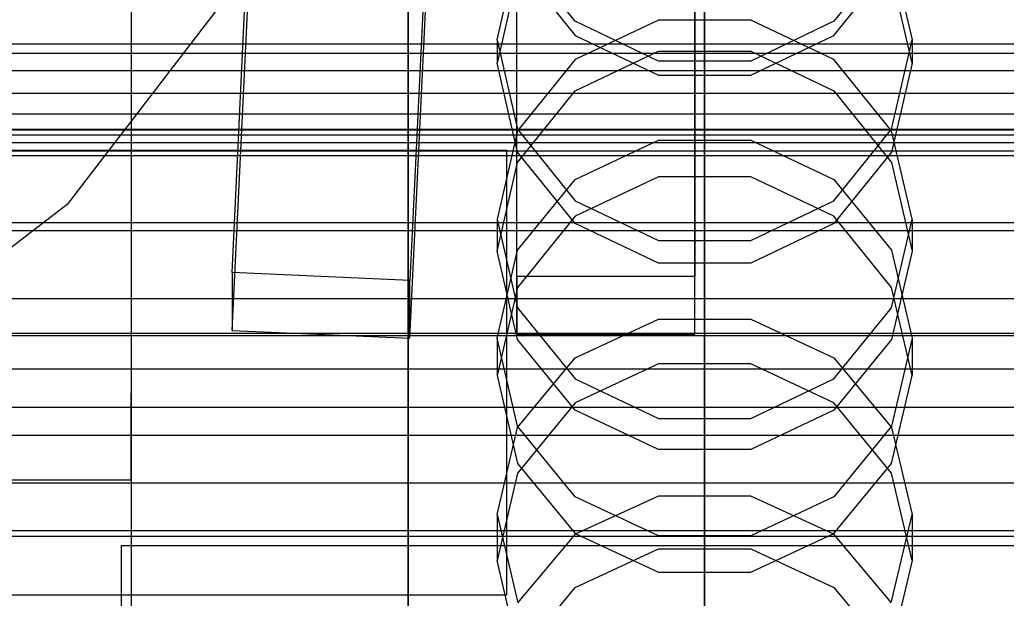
# Model space of a CAD drawing. Header units: millimetres. Extents: x -2500 to 58855, y -53268 to 6837.
# Drawn here: x -199.3 to -99.5, y -34380.3 to -34321.8 of the extents above; entities that cross this region are included whole.
import ezdxf

# ---------------------------------------------------------------- set-up
doc = ezdxf.new("R2010")
doc.units = ezdxf.units.MM
for name, color, linetype, lineweight in [('COTAS_O', 1, 'Continuous', 0), ('frontal_briquetadora', 7, 'Continuous', 0), ('frontal_C01', 7, 'Continuous', 0), ('frontal_C02', 7, 'Continuous', 0), ('frontal_mezcladora', 7, 'Continuous', 0), ('frontal_secador', 7, 'Continuous', 0), ('frontal_tolva', 7, 'Continuous', 0)]:
    doc.layers.add(name, color=color, linetype=linetype, lineweight=lineweight)
doc.dimstyles.new('R19_100', dxfattribs={"dimtxt": 250, "dimasz": 150, "dimexe": 150, "dimexo": 80, "dimgap": 100, "dimtad": 1, "dimtih": 1, "dimtoh": 1, "dimdsep": 46, "dimcen": 0.09, "dimadec": 0, "dimazin": 0, "dimtfac": 1, "dimtdec": 4, "dimtofl": 0, "dimtmove": 0, "dimatfit": 3, "dimfxl": 1, "dimtolj": 1, "dimtzin": 0, "dimarcsym": 0})

# ---------------------------------------------------------------- blocks, each defined once
blk = doc.blocks.new('*D39')
at = {"layer": 'COTAS_O', "color": 0, "lineweight": -2, "transparency": 16777216}
for p, q in [((-1725, -34320), (-1725, -33550)), ((1725, -34320), (1725, -33550)), ((-1575, -33700), (1575, -33700))]:
    blk.add_line(p, q, dxfattribs=at)
at = {"layer": 'COTAS_O', "color": 0, "transparency": 16777216}
for points in [[(-1575, -33675), (-1575, -33725), (-1725, -33700)], [(1575, -33675), (1575, -33725), (1725, -33700)]]:
    blk.add_solid(points, dxfattribs=at)
at = {"layer": 'Defpoints', "color": 0, "transparency": 16777216}
for p in [(1725, -33700), (-1725, -34400), (1725, -34400)]:
    blk.add_point(p, dxfattribs=at)
blk = doc.blocks.new('*D42')
at = {"layer": 'COTAS_O', "color": 0, "lineweight": -2, "transparency": 16777216}
for p, q in [((-570, -33700), (200, -33700)), ((50, -34750), (50, -33850)), ((-570, -34900), (200, -34900))]:
    blk.add_line(p, q, dxfattribs=at)
at = {"layer": 'COTAS_O', "color": 0, "transparency": 16777216}
for points in [[(25, -33850), (75, -33850), (50, -33700)], [(25, -34750), (75, -34750), (50, -34900)]]:
    blk.add_solid(points, dxfattribs=at)
at = {"layer": 'Defpoints', "color": 0, "transparency": 16777216}
for p in [(-650, -33700), (50, -33700), (-650, -34900)]:
    blk.add_point(p, dxfattribs=at)
blk = doc.blocks.new('*D43')
at = {"layer": 'COTAS_O', "color": 0, "lineweight": -2, "transparency": 16777216}
for p, q in [((-650, -34820), (-650, -34050)), ((650, -34820), (650, -34050)), ((-500, -34200), (500, -34200))]:
    blk.add_line(p, q, dxfattribs=at)
at = {"layer": 'COTAS_O', "color": 0, "transparency": 16777216}
for points in [[(-500, -34175), (-500, -34225), (-650, -34200)], [(500, -34175), (500, -34225), (650, -34200)]]:
    blk.add_solid(points, dxfattribs=at)
at = {"layer": 'Defpoints', "color": 0, "transparency": 16777216}
for p in [(650, -34200), (-650, -34900), (650, -34900)]:
    blk.add_point(p, dxfattribs=at)

msp = doc.modelspace()

# ---------------------------------------------------------------- linework, layer by layer
at = {"layer": 'frontal_briquetadora'}
for p, q in [((-160, -34326.072), (-160, -34307.656)), ((-160, -34326.113), (-160, -34307.682)), ((-160, -34309.026), (-160, -34326.924)), ((-188, -34311.847), (-188, -34328.696)), ((-188, -34313.291), (-188, -34331.737)), ((-160, -34313.519), (-160, -34331.59)), ((-160, -34313.55), (-160, -34331.635)), ((-160, -34313.651), (-160, -34331.113)), ((-160, -34314.065), (-160, -34333.784)), ((-160, -34314.683), (-160, -34334.398)), ((-160, -34335.011), (-160, -34315.301)), ((-151, -34323.849), (-148.92, -34314.816)), ((-143.093, -34321.948), (-148.92, -34314.665)), ((-111.08, -34314.665), (-116.907, -34321.948)), ((-111.08, -34314.816), (-109, -34323.849)), ((-148.92, -34316.128), (-143.094, -34323.39)), ((-116.906, -34323.39), (-111.08, -34316.128)), ((-160, -34327.861), (-160, -34317.401)), ((-148.92, -34317.151), (-151, -34326.199)), ((-109, -34326.199), (-111.08, -34317.151)), ((-160, -34335.166), (-160, -34318.183)), ((-160, -34319.289), (-160, -34336.971)), ((-160, -34319.325), (-160, -34337.021)), ((-160, -34320.524), (-160, -34329.551)), ((-134.673, -34321.854), (-143.093, -34325.844)), ((-134.673, -34325.989), (-143.093, -34321.948)), ((-125.327, -34321.854), (-134.673, -34321.854)), ((-116.907, -34325.844), (-125.327, -34321.854)), ((-116.907, -34321.948), (-125.327, -34325.989)), ((-143.094, -34323.39), (-134.674, -34327.416)), ((-125.326, -34327.416), (-116.906, -34323.39)), ((-151, -34323.849), (-151, -34326.199)), ((-151, -34323.849), (-148.92, -34332.883)), ((-111.08, -34332.883), (-109, -34323.849)), ((-109, -34323.849), (-109, -34326.199)), ((-143.094, -34329.005), (-134.674, -34324.981)), ((-134.674, -34324.981), (-125.326, -34324.981)), ((-125.326, -34324.981), (-116.906, -34329.005)), ((-160, -34343.231), (-160, -34326.072)), ((-160, -34343.286), (-160, -34326.113)), ((-148.92, -34335.219), (-151, -34326.199)), ((-143.093, -34325.844), (-148.92, -34333.033)), ((-125.327, -34325.989), (-134.673, -34325.989)), ((-111.08, -34333.033), (-116.907, -34325.844)), ((-109, -34326.199), (-111.08, -34335.22)), ((-160, -34326.924), (-160, -34342.827)), ((-134.674, -34327.416), (-125.326, -34327.416)), ((-160, -34332.127), (-160, -34327.861)), ((-188, -34328.696), (-188, -34343.717)), ((-148.92, -34336.235), (-143.094, -34329.005)), ((-116.906, -34329.005), (-111.08, -34336.235)), ((-160, -34329.551), (-160, -34332.127)), ((-160, -34331.113), (-160, -34346.418)), ((-188, -34331.737), (-188, -34349.356)), ((-160, -34331.59), (-160, -34348.267)), ((-160, -34331.635), (-160, -34348.326)), ((-148.92, -34333.033), (-151, -34341.997)), ((-148.92, -34332.883), (-143.093, -34340.127)), ((-116.907, -34340.127), (-111.08, -34332.883)), ((-109, -34341.997), (-111.08, -34333.033)), ((-160, -34333.784), (-160, -34353.351)), ((-160, -34334.398), (-160, -34353.959)), ((-143.093, -34337.96), (-134.673, -34333.996)), ((-134.673, -34333.996), (-125.327, -34333.996)), ((-125.327, -34333.996), (-116.907, -34337.96)), ((-160, -34354.568), (-160, -34335.011)), ((-160, -34349.836), (-160, -34335.166)), ((-143.094, -34342.432), (-148.92, -34335.219)), ((-111.08, -34335.22), (-116.906, -34342.432)), ((-151, -34345.219), (-148.92, -34336.235)), ((-111.08, -34336.235), (-109, -34345.219)), ((-160, -34336.971), (-160, -34353.127)), ((-160, -34337.021), (-160, -34353.19)), ((-148.92, -34345.102), (-143.093, -34337.96)), ((-134.674, -34337.684), (-143.094, -34341.688)), ((-125.326, -34337.684), (-134.674, -34337.684)), ((-116.906, -34341.688), (-125.326, -34337.684)), ((-116.907, -34337.96), (-111.08, -34345.102)), ((-143.093, -34340.127), (-134.673, -34344.148)), ((-125.327, -34344.148), (-116.907, -34340.127)), ((-151, -34341.997), (-151, -34345.219)), ((-151, -34341.997), (-148.92, -34350.961)), ((-143.094, -34341.688), (-148.92, -34348.879)), ((-134.674, -34346.427), (-143.094, -34342.432)), ((-116.906, -34342.432), (-125.326, -34346.427)), ((-111.08, -34348.879), (-116.906, -34341.688)), ((-111.08, -34350.961), (-109, -34341.997)), ((-109, -34341.997), (-109, -34345.219)), ((-160, -34342.827), (-160, -34356.124)), ((-160, -34358.71), (-160, -34343.231)), ((-160, -34358.777), (-160, -34343.286)), ((-188, -34343.717), (-188, -34356.398)), ((-134.673, -34344.148), (-125.327, -34344.148)), ((-151, -34354.009), (-148.92, -34345.102)), ((-148.92, -34354.166), (-151, -34345.219)), ((-111.08, -34345.102), (-109, -34354.009)), ((-109, -34345.219), (-111.08, -34354.166)), ((-160, -34346.418), (-160, -34358.978)), ((-125.326, -34346.427), (-134.674, -34346.427)), ((-160, -34348.267), (-160, -34363.141)), ((-160, -34348.326), (-160, -34363.212)), ((-188, -34349.356), (-188, -34365.89)), ((-148.92, -34348.879), (-151, -34357.809)), ((-109, -34357.809), (-111.08, -34348.879)), ((-160, -34361.631), (-160, -34349.836)), ((-148.92, -34350.961), (-143.093, -34358.15)), ((-116.907, -34358.15), (-111.08, -34350.961)), ((-143.093, -34356.004), (-134.673, -34352.087)), ((-134.673, -34352.087), (-125.327, -34352.087)), ((-125.327, -34352.087), (-116.907, -34356.004)), ((-160, -34353.127), (-160, -34367.36)), ((-160, -34353.19), (-160, -34367.434)), ((-160, -34353.351), (-160, -34372.717)), ((-160, -34353.959), (-160, -34373.318)), ((-151, -34354.009), (-151, -34357.809)), ((-148.92, -34362.915), (-151, -34354.009)), ((-143.094, -34361.311), (-148.92, -34354.166)), ((-111.08, -34354.166), (-116.906, -34361.311)), ((-109, -34354.009), (-111.08, -34362.915)), ((-109, -34354.009), (-109, -34357.809)), ((-160, -34373.92), (-160, -34354.568)), ((-188, -34356.398), (-188, -34366.307)), ((-160, -34356.124), (-160, -34366.303)), ((-148.92, -34363.062), (-143.093, -34356.004)), ((-116.907, -34356.004), (-111.08, -34363.062)), ((-134.674, -34356.608), (-143.094, -34360.574)), ((-125.326, -34356.608), (-134.674, -34356.608)), ((-116.906, -34360.574), (-125.326, -34356.608)), ((-151, -34357.809), (-148.92, -34366.693)), ((-143.093, -34358.15), (-134.673, -34362.14)), ((-125.327, -34362.14), (-116.907, -34358.15)), ((-111.08, -34366.693), (-109, -34357.809)), ((-160, -34372.127), (-160, -34358.71)), ((-160, -34372.205), (-160, -34358.777)), ((-160, -34358.978), (-160, -34368.312)), ((-188, -34361.302), (-188, -34359.564)), ((-188, -34364.433), (-188, -34361.302)), ((-143.094, -34360.574), (-148.92, -34367.693)), ((-134.674, -34365.266), (-143.094, -34361.311)), ((-116.906, -34361.311), (-125.326, -34365.266)), ((-111.08, -34367.692), (-116.906, -34360.574)), ((-160, -34370.096), (-160, -34361.631)), ((-134.673, -34362.14), (-125.327, -34362.14)), ((-160, -34363.141), (-160, -34375.844)), ((-160, -34363.212), (-160, -34375.925)), ((-151, -34371.863), (-148.92, -34363.062)), ((-143.093, -34370.057), (-148.92, -34362.915)), ((-111.08, -34362.915), (-116.907, -34370.057)), ((-111.08, -34363.062), (-109, -34371.863)), ((-188, -34368.338), (-188, -34364.433)), ((-125.326, -34365.266), (-134.674, -34365.266)), ((-188, -34365.89), (-188, -34381.1)), ((-188, -34366.307), (-188, -34373.106)), ((-160, -34366.303), (-160, -34372.973)), ((-160, -34367.36), (-160, -34379.318)), ((-148.92, -34366.693), (-143.094, -34373.784)), ((-116.906, -34373.784), (-111.08, -34366.693)), ((-430, -34368.338), (-188, -34368.338)), ((-188, -34368.338), (-188, -34372.243)), ((-160, -34367.434), (-160, -34379.401)), ((-160, -34368.312), (-160, -34374.059)), ((-148.92, -34367.693), (-151, -34376.522)), ((-109, -34376.522), (-111.08, -34367.692)), ((-160, -34374.907), (-160, -34370.096)), ((-134.673, -34369.992), (-143.093, -34373.853)), ((-134.673, -34374.021), (-143.093, -34370.057)), ((-125.327, -34369.992), (-134.673, -34369.992)), ((-116.907, -34373.853), (-125.327, -34369.992)), ((-116.907, -34370.057), (-125.327, -34374.021)), ((-188, -34372.243), (-188, -34375.375)), ((-160, -34383.153), (-160, -34372.127)), ((-160, -34383.24), (-160, -34372.205)), ((-151, -34371.863), (-151, -34376.522)), ((-151, -34371.863), (-148.92, -34380.664)), ((-111.08, -34380.664), (-109, -34371.863)), ((-109, -34371.863), (-109, -34376.522)), ((-188, -34373.106), (-188, -34376.565)), ((-160, -34372.717), (-160, -34391.832)), ((-160, -34372.973), (-160, -34375.878)), ((-160, -34373.318), (-160, -34392.425)), ((-160, -34393.018), (-160, -34373.92)), ((-160, -34374.059), (-160, -34376)), ((-143.093, -34373.853), (-148.92, -34380.809)), ((-143.094, -34373.784), (-134.674, -34377.708)), ((-125.327, -34374.021), (-134.673, -34374.021)), ((-125.326, -34377.708), (-116.906, -34373.784)), ((-111.08, -34380.809), (-116.907, -34373.853)), ((-188, -34375.375), (-188, -34377.112)), ((-160, -34375.878), (-160, -34374.907)), ((-143.094, -34379.254), (-134.674, -34375.335)), ((-134.674, -34375.335), (-125.326, -34375.335)), ((-125.326, -34375.335), (-116.906, -34379.254)), ((-160, -34375.844), (-160, -34386.064)), ((-160, -34375.925), (-160, -34386.153)), ((-148.92, -34385.296), (-151, -34376.522)), ((-109, -34376.522), (-111.08, -34385.296)), ((-134.674, -34377.708), (-125.326, -34377.708)), ((-160, -34379.318), (-160, -34388.707)), ((-148.92, -34386.283), (-143.094, -34379.254)), ((-116.906, -34379.254), (-111.08, -34386.283)), ((-160, -34379.401), (-160, -34388.798))]:
    msp.add_line(p, q, dxfattribs=at)
at = {"layer": 'frontal_C01'}
for p, q in [((-130, -34428.251), (-130, -34116.064)), ((-130, -34121.752), (-130, -34433.939)), ((-311.15, -34324.261), (311.15, -34324.261)), ((-311.15, -34326.951), (311.15, -34326.951)), ((-311.15, -34329.252), (311.15, -34329.252)), ((-311.15, -34331.316), (311.15, -34331.316)), ((-311.15, -34332.943), (311.15, -34332.943)), ((-311.15, -34334.241), (311.15, -34334.241)), ((-311.15, -34335.083), (311.15, -34335.083)), ((-311.15, -34335.526), (311.15, -34335.526))]:
    msp.add_line(p, q, dxfattribs=at)
at = {"layer": 'frontal_C02'}
for p, q in [((-130, -34537.975), (-130, -34253.153)), ((-130, -34258.894), (-130, -34543.716)), ((-177.811, -34347.384), (-174.943, -34288.008)), ((-156.962, -34288.802), (-159.83, -34348.179)), ((-177.811, -34353.231), (-174.943, -34293.854)), ((-159.83, -34354.025), (-156.962, -34294.648)), ((-149, -34347.78), (-149, -34302.259)), ((-131, -34302.259), (-131, -34347.78)), ((-149, -34353.626), (-149, -34308.104)), ((-131, -34353.626), (-131, -34308.104)), ((-425, -34342.323), (425, -34342.323)), ((-159.83, -34348.179), (-177.811, -34347.384)), ((-177.811, -34347.384), (-177.811, -34353.231)), ((-159.83, -34354.025), (-159.83, -34348.179)), ((-131, -34347.78), (-149, -34347.78)), ((-149, -34347.78), (-149, -34353.626)), ((-131, -34353.626), (-131, -34347.78)), ((-177.811, -34353.231), (-159.83, -34354.025)), ((425, -34353.799), (-425, -34353.799)), ((-149, -34353.626), (-131, -34353.626)), ((425, -34357.17), (-425, -34357.17)), ((-425, -34368.646), (425, -34368.646))]:
    msp.add_line(p, q, dxfattribs=at)
at = {"layer": 'frontal_mezcladora'}
for p, q in [((-174.149, -34314), (-194.49, -34340.51)), ((-420, -34335), (-150, -34335)), ((-150, -34380), (-150, -34335)), ((-194.49, -34340.51), (-221, -34360.851)), ((-189, -34375), (9, -34375)), ((-189, -34435), (-189, -34375)), ((-420, -34380), (-150, -34380))]:
    msp.add_line(p, q, dxfattribs=at)
at = {"layer": 'frontal_secador'}
for p, q in [((1360, -34325.216), (-1360, -34325.216)), ((1250, -34332.924), (-1250, -34332.924)), ((1360, -34333.5), (-1360, -34333.5)), ((1360, -34343.147), (-1360, -34343.147)), ((-1360, -34353.5), (1360, -34353.5)), ((-1250, -34353.5), (1250, -34353.5)), ((1360, -34363.853), (-1360, -34363.853)), ((1360, -34373.5), (-1360, -34373.5)), ((1250, -34374.076), (-1250, -34374.076))]:
    msp.add_line(p, q, dxfattribs=at)
at = {"layer": 'frontal_tolva'}
for p, q in [((-1821.5, -34350), (1821.5, -34350)), ((-1821.5, -34361), (1821.5, -34361))]:
    msp.add_line(p, q, dxfattribs=at)

# ---------------------------------------------------------------- dimensions: what is measured, and where the dimension line sits
at = {"layer": 'COTAS_O'}
for p1, p2, distance, picture, middle in [((-1725, -34400), (1725, -34400), 700, '*D39', (0, -33700)), ((-650, -34900), (-650, -33700), -700, '*D42', (50, -34300)), ((-650, -34900), (650, -34900), 700, '*D43', (0, -34200))]:
    dim = msp.add_aligned_dim(p1=p1, p2=p2, distance=distance, text='<> O', dimstyle='R19_100', dxfattribs=at)
    dim.commit()
    dim.dimension.update_dxf_attribs({"geometry": picture, "text_midpoint": middle})

doc.saveas('drawing.dxf')
